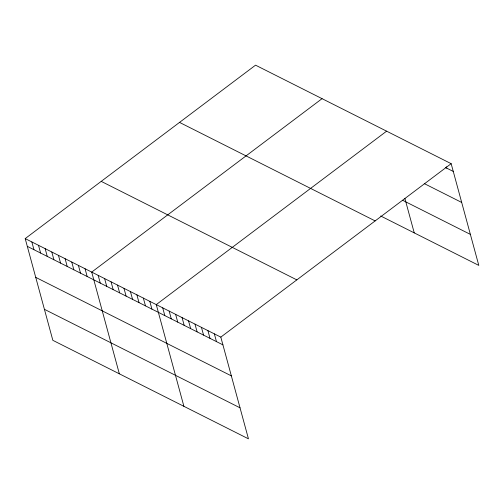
<?xml version="1.0" encoding="UTF-8"?>
<svg xmlns="http://www.w3.org/2000/svg" width="504" height="504" viewBox="0 0 504 504"><rect width="100%" height="100%" fill="white"/><g stroke="black" fill="none" stroke-linecap="round" stroke-linejoin="round"><path stroke-width="0.76" d="M25.2 238.6L220.815 337.113L248.453 438.833L52.838 340.32L25.2 238.6L255.547 65.167L451.162 163.68L478.8 265.4L380.678 215.983M322.056 98.664L91.709 272.097L119.347 373.817M386.612 131.172L156.265 304.605L183.897 406.325M220.815 337.113L451.162 163.68M445.523 167.536L453.272 171.436M424.255 183.588L461.696 202.444M402.595 200.258L470.377 234.392M179.531 122.403L375.146 220.916M101.216 181.371L296.831 279.884M27.304 246.355L222.919 344.868M35.734 277.364L231.349 375.877M44.409 309.311L240.03 407.824M446.431 166.774L446.815 168.185M404.857 198.33L414.244 232.892M214.357 333.862L216.468 341.618M207.906 330.611L210.011 338.367M201.449 327.361L203.559 335.116M194.991 324.11L197.102 331.865M188.54 320.859L190.644 328.614M182.083 317.608L184.193 325.364M175.625 314.357L177.736 322.113M169.174 311.107L171.278 318.862M162.716 307.856L164.827 315.611M149.808 301.354L151.912 309.109M143.35 298.103L145.461 305.859M136.899 294.853L139.003 302.608M130.442 291.602L132.546 299.357M123.984 288.351L126.095 296.106M117.533 285.1L119.637 292.856M111.075 281.849L113.18 289.605M104.618 278.599L106.728 286.354M98.167 275.348L100.271 283.103M85.056 268.745L87.167 276.501M78.41 265.394L80.514 273.149M71.757 262.048L73.861 269.804M65.104 258.697L67.215 266.452M58.458 255.345L60.562 263.101M51.805 252L53.909 259.755M45.152 248.648L47.263 256.404M38.499 245.297L40.61 253.052M31.853 241.952L33.957 249.707"/></g></svg>
